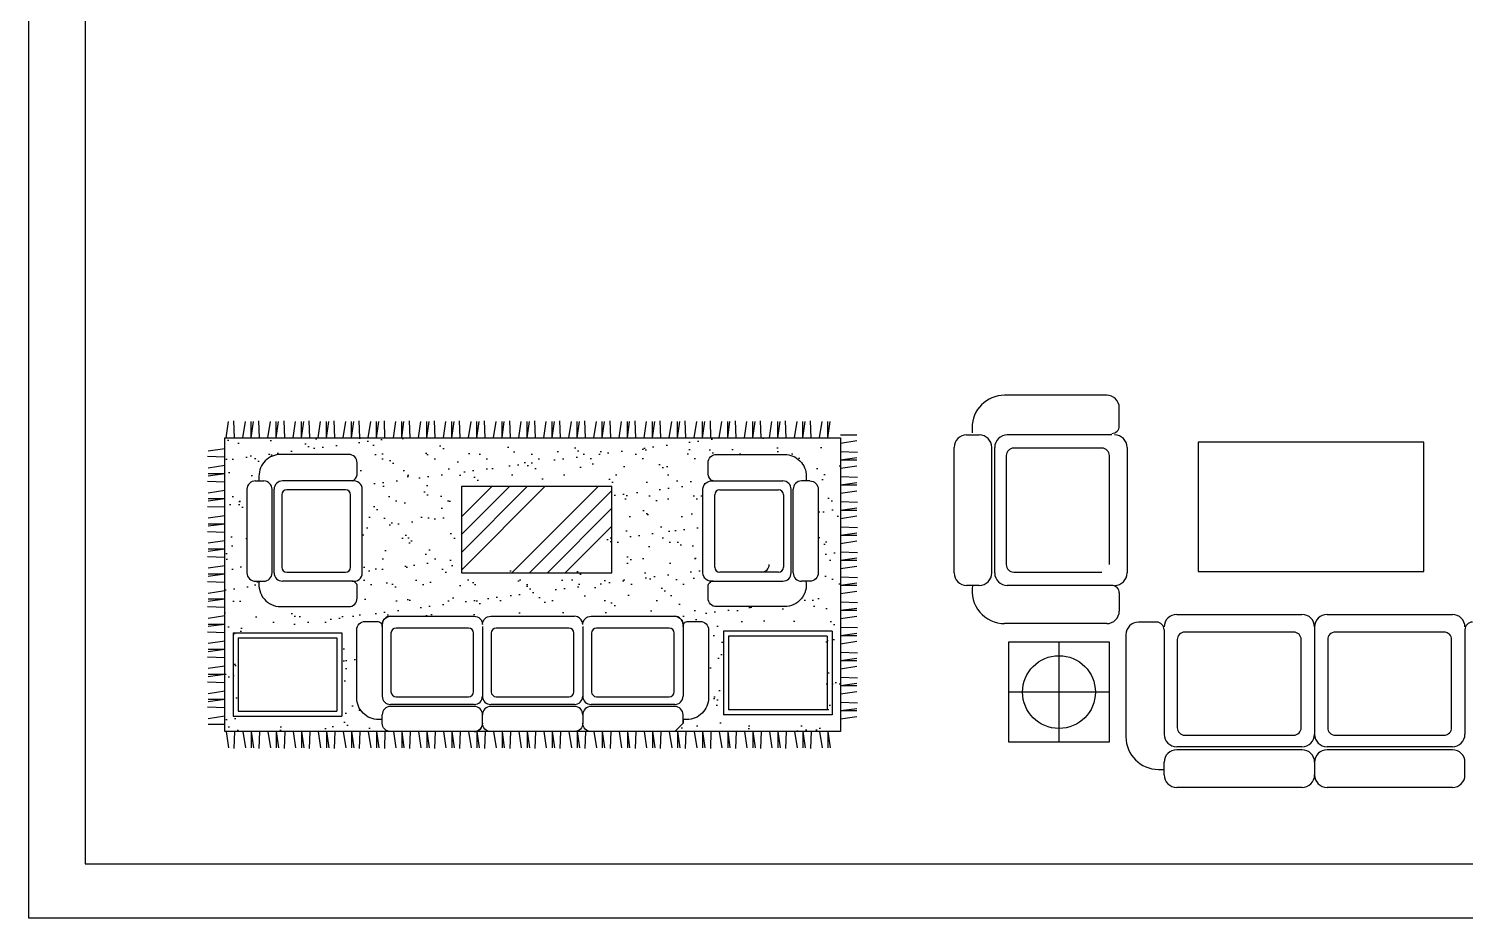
# Model space of a CAD drawing. Header units: inches. Extents: x -0.4 to 42.1, y 14 to 38.8.
# Drawn here: x -0.4 to 8.19, y 13.97 to 19.29 of the extents above; entities that cross this region are included whole.
import ezdxf

# ---------------------------------------------------------------- set-up
doc = ezdxf.new("R2010")
doc.units = ezdxf.units.IN
doc.header["$MEASUREMENT"] = 0
for name, color, linetype in [('02', 2, 'Continuous'), ('1', 1, 'Continuous'), ('4', 4, 'Continuous'), ('kadrbm', 4, 'Continuous')]:
    doc.layers.add(name, color=color, linetype=linetype)

# ---------------------------------------------------------------- blocks, each defined once
blk = doc.blocks.new('kadrbm')
at = {"layer": 'kadrbm', "color": 4}
blk.add_lwpolyline([(0, 0), (0, 24.7972), (21, 24.7972), (21, 0), (0, 0)], close=True, dxfattribs=at)
blk.add_lwpolyline([(20.6631, 0.3257), (20.6631, 24.4603), (0.3369, 24.4603), (0.3369, 0.3257), (20.6631, 0.3257)], dxfattribs=at)

msp = doc.modelspace()

# ---------------------------------------------------------------- hatches: boundary and pattern name
at = {"layer": '4'}
h = msp.add_hatch(dxfattribs=at)
h.set_pattern_fill('AR-SAND', color=256, scale=0.1, style=0, double=1)
h.set_pattern_definition([(37.5, (2.88163, 17.24882), (-0.006299, 0.192682), [0, -0.152, 0, -0.17, 0, -0.1625]), (7.5, (2.88163, 17.24882), (0.176978, 0.282215), [0, -0.082, 0, -0.137, 0, -0.0525]), (327.5, (2.75863, 17.24882), (0.311414, 0.000566), [0, -0.05, 0, -0.18, 0, -0.235]), (317.5, (2.75863, 17.24882), (0.300613, 0.087768), [0, -0.025, 0, -0.118, 0, -0.135])])
h.paths.add_polyline_path([(4.4556, 16.8458), (0.7723, 16.8458), (0.7723, 15.0885), (1.7644, 15.0885, -0.414214), (1.7144, 15.1385), (1.7144, 15.1602), (1.692, 15.1602, -0.414214), (1.562, 15.2902), (1.562, 15.6974, -0.414214), (1.612, 15.7474), (1.6844, 15.7474, -0.348285), (1.7136, 15.7242, -0.431819), (1.7656, 15.7782), (2.2641, 15.7782, -0.414214), (2.3141, 15.7282, -0.414214), (2.3641, 15.7782), (2.8634, 15.7782, -0.412637), (2.9141, 15.7282, -0.414214), (2.9641, 15.7782), (3.4624, 15.7782, -0.432042), (3.5148, 15.724, -0.350097), (3.544, 15.7474), (3.6164, 15.7474, -0.414214), (3.6664, 15.6974), (3.6664, 15.2902, -0.414214), (3.5364, 15.1602), (3.5141, 15.1602), (3.5141, 15.1385, -0.317036), (3.4809, 15.0914), (3.4809, 15.0885), (4.4556, 15.0885)])
h.paths.add_polyline_path([(3.0606, 16.066), (2.1606, 16.066), (2.1606, 16.5818), (3.0606, 16.5818)], flags=16)
h.paths.add_polyline_path([(3.633, 16.5366, -0.472177), (3.6938, 16.5878, -0.291349), (3.6638, 16.6239), (3.6638, 16.6962, -0.414214), (3.7138, 16.7462), (4.121, 16.7462, -0.414214), (4.251, 16.6162), (4.251, 16.5878), (4.2726, 16.5878, -0.414214), (4.3226, 16.5378), (4.3226, 16.0378, -0.414214), (4.2726, 15.9878), (4.249, 15.9878, -0.465572), (4.121, 15.8356), (3.7138, 15.8356, -0.414214), (3.6638, 15.8856), (3.6638, 15.9579, -0.359759), (3.6881, 15.9874, -0.438748), (3.633, 16.0393)], flags=16)
h.paths.add_polyline_path([(3.7543, 15.7285), (4.3543, 15.7285), (4.3543, 15.1285), (3.7543, 15.1285)], flags=16)
h.paths.add_polyline_path([(1.5949, 16.0393, -0.438748), (1.5398, 15.9874, -0.359759), (1.5642, 15.9579), (1.5642, 15.8856, -0.414214), (1.5142, 15.8356), (1.107, 15.8356, -0.465572), (0.9789, 15.9878), (0.9553, 15.9878, -0.414214), (0.9053, 16.0378), (0.9053, 16.5378, -0.414214), (0.9553, 16.5878), (0.977, 16.5878), (0.977, 16.6162, -0.414214), (1.107, 16.7462), (1.5142, 16.7462, -0.414214), (1.5642, 16.6962), (1.5642, 16.6239, -0.291349), (1.5342, 16.5878, -0.472177), (1.5949, 16.5366)], flags=16)
h.paths.add_polyline_path([(1.4736, 15.7285), (1.4736, 15.1285), (0.8736, 15.1285), (0.8736, 15.7285)], flags=16)

# ---------------------------------------------------------------- linework, layer by layer
at = {"layer": '02'}
for p, q in [((6.0485, 17.1002), (5.4377, 17.1002)), ((6.1235, 16.9167), (6.1235, 17.0252)), ((5.2102, 16.8626), (5.2852, 16.8626)), ((5.2427, 16.9052), (5.2427, 16.8752)), ((6.0785, 16.8626), (5.4533, 16.8626)), ((5.1352, 16.0376), (5.1352, 16.7876)), ((5.3602, 16.0376), (5.3602, 16.7876)), ((5.3783, 16.038), (5.3783, 16.7876)), ((6.019, 16.7839), (5.4923, 16.7839)), ((6.1697, 16.7876), (6.1697, 16.038)), ((5.4473, 16.7389), (5.4473, 16.0875)), ((6.064, 16.0875), (6.064, 16.7389)), ((0.9553, 16.5878), (1.0053, 16.5878)), ((1.5342, 16.5878), (1.1174, 16.5878)), ((3.6938, 16.5878), (4.1106, 16.5878)), ((4.2726, 16.5878), (4.2226, 16.5878)), ((1.0553, 16.0378), (1.0553, 16.5378)), ((1.0674, 16.0381), (1.0674, 16.5378)), ((1.1134, 16.5054), (1.1134, 16.0711)), ((1.4945, 16.5354), (1.1434, 16.5354)), ((1.5245, 16.0711), (1.5245, 16.5054)), ((3.7035, 16.0711), (3.7035, 16.5054)), ((3.7335, 16.5354), (4.0845, 16.5354)), ((4.1145, 16.5054), (4.1145, 16.0711)), ((4.1606, 16.0381), (4.1606, 16.5378)), ((4.1726, 16.0378), (4.1726, 16.5378)), ((0.9553, 15.9878), (1.0053, 15.9878)), ((1.5342, 15.9881), (1.1174, 15.9881)), ((1.1434, 16.0411), (1.4945, 16.0411)), ((3.6938, 15.9881), (4.1106, 15.9881)), ((4.0845, 16.0411), (3.7335, 16.0411)), ((4.2726, 15.9878), (4.2226, 15.9878)), ((5.4923, 16.0425), (6.019, 16.0425)), ((5.2852, 15.9622), (5.2102, 15.9622)), ((6.0785, 15.963), (5.4533, 15.963)), ((6.0785, 15.9626), (5.4533, 15.9626)), ((6.1235, 15.9177), (6.1235, 15.8092)), ((6.0485, 15.7342), (5.4377, 15.7342)), ((6.3467, 15.7428), (6.2381, 15.7428)), ((6.4667, 15.789), (7.2163, 15.789)), ((7.3663, 15.789), (8.1159, 15.789)), ((1.7144, 15.7174), (1.7144, 15.3006)), ((1.7668, 15.6777), (1.7668, 15.3266)), ((2.2311, 15.7077), (1.7968, 15.7077)), ((2.2611, 15.3266), (2.2611, 15.6777)), ((2.3141, 15.7174), (2.3141, 15.3006)), ((2.3665, 15.6777), (2.3665, 15.3266)), ((2.8308, 15.7077), (2.3965, 15.7077)), ((2.8608, 15.3266), (2.8608, 15.6777)), ((2.9141, 15.7174), (2.9141, 15.3006)), ((2.9665, 15.6777), (2.9665, 15.3266)), ((3.4308, 15.7077), (2.9965, 15.7077)), ((3.4608, 15.3266), (3.4608, 15.6777)), ((3.514, 15.7174), (3.514, 15.3006)), ((6.1631, 15.6678), (6.1631, 15.057)), ((6.3917, 15.6978), (6.3917, 15.0726)), ((7.1668, 15.6833), (6.5153, 15.6833)), ((7.2913, 15.714), (7.2913, 15.0726)), ((8.0663, 15.6833), (7.4149, 15.6833)), ((8.1909, 15.6978), (8.1909, 15.0726)), ((5.7627, 15.6245), (5.7627, 15.0245)), ((6.4703, 15.6383), (6.4703, 15.1117)), ((7.2118, 15.1117), (7.2118, 15.6383)), ((7.3699, 15.6383), (7.3699, 15.1117)), ((8.1113, 15.1117), (8.1113, 15.6383)), ((1.7968, 15.2966), (2.2311, 15.2966)), ((2.3965, 15.2966), (2.8308, 15.2966)), ((2.9965, 15.2966), (3.4308, 15.2966)), ((6.0627, 15.3245), (5.4627, 15.3245)), ((2.2641, 15.2506), (1.7644, 15.2506)), ((2.2644, 15.2385), (1.7644, 15.2385)), ((2.8638, 15.2506), (2.3641, 15.2506)), ((2.8641, 15.2385), (2.3641, 15.2385)), ((3.4638, 15.2506), (2.9641, 15.2506)), ((3.4641, 15.2385), (2.9641, 15.2385)), ((1.7144, 15.1385), (1.7144, 15.1885)), ((2.3141, 15.1385), (2.3141, 15.1885)), ((2.9144, 15.1885), (2.9144, 15.1385)), ((3.514, 15.1385), (3.514, 15.1885)), ((6.5153, 15.0667), (7.1668, 15.0667)), ((7.4149, 15.0667), (8.0663, 15.0667)), ((7.2163, 14.9976), (6.4667, 14.9976)), ((7.2167, 14.9795), (6.4667, 14.9795)), ((8.1159, 14.9976), (7.3663, 14.9976)), ((8.1163, 14.9795), (7.3663, 14.9795)), ((6.3917, 14.8295), (6.3917, 14.9045)), ((7.2917, 14.9045), (7.2917, 14.8295)), ((8.1911, 14.8295), (8.1911, 14.9045)), ((6.3581, 14.862), (6.3881, 14.862)), ((7.2167, 14.7545), (6.4667, 14.7545)), ((8.1163, 14.7545), (7.3663, 14.7545))]:
    msp.add_line(p, q, dxfattribs=at)
for points in [[(7.9454, 16.8188), (6.5954, 16.8188), (6.5954, 16.045), (7.9454, 16.045)], [(6.0627, 15.6245), (6.0627, 15.0245), (5.4627, 15.0245), (5.4627, 15.6245)]]:
    msp.add_lwpolyline(points, close=True, dxfattribs=at)
for points in [[(1.5342, 15.9881, 0.465074), (1.5949, 16.0381), (1.5949, 16.5378, 0.465074), (1.5342, 16.5878, 0.291349), (1.5642, 16.6239), (1.5642, 16.6962, 0.414214), (1.5142, 16.7462), (1.107, 16.7462, 0.414214), (0.977, 16.6162), (0.977, 16.5878)], [(3.6938, 15.9881, -0.465074), (3.633, 16.0381), (3.633, 16.5378, -0.465074), (3.6938, 16.5878, -0.291349), (3.6638, 16.6239), (3.6638, 16.6962, -0.414214), (3.7138, 16.7462), (4.121, 16.7462, -0.414214), (4.251, 16.6162), (4.251, 16.5878)], [(0.9553, 16.5878, 0.414214), (0.9053, 16.5378), (0.9053, 16.0378, 0.414214), (0.9553, 15.9878)], [(4.2726, 16.5878, -0.414214), (4.3226, 16.5378), (4.3226, 16.0378, -0.414214), (4.2726, 15.9878)], [(0.9789, 15.9878, 0.465572), (1.107, 15.8356), (1.5142, 15.8356, 0.414214), (1.5642, 15.8856), (1.5642, 15.9579, 0.414214), (1.5342, 15.9879)], [(4.249, 15.9878, -0.465572), (4.121, 15.8356), (3.7138, 15.8356, -0.414214), (3.6638, 15.8856), (3.6638, 15.9579, -0.414214), (3.6938, 15.9879)], [(1.7144, 15.1602), (1.692, 15.1602, -0.414214), (1.562, 15.2902), (1.562, 15.6974, -0.414214), (1.612, 15.7474), (1.6844, 15.7474, -0.414214), (1.7144, 15.7174, -0.465074), (1.7644, 15.7782), (2.2641, 15.7782, -0.414214), (2.3141, 15.7282, -0.414214), (2.3641, 15.7782), (2.8638, 15.7782, -0.410409)], [(2.9141, 15.7282, -0.414214), (2.9641, 15.7782), (3.4638, 15.7782, -0.462883), (3.514, 15.7174, -0.414214), (3.544, 15.7474), (3.6164, 15.7474, -0.414214), (3.6664, 15.6974), (3.6664, 15.2902, -0.414214), (3.5364, 15.1602), (3.514, 15.1602), (3.5141, 15.1385), (3.4641, 15.0885)], [(1.7644, 15.0885, -0.414214), (1.7144, 15.1385)], [(2.3641, 15.0885, -0.414214), (2.3141, 15.1385, -0.418049), (2.2644, 15.0885)], [(2.9641, 15.0885, -0.414214), (2.9141, 15.1385, -0.414214), (2.8641, 15.0885)]]:
    msp.add_lwpolyline(points, format="xyb", dxfattribs=at)
for points in [[(2.1884, 16.5537), (2.1884, 16.0379)], [(2.1884, 16.0379), (3.0884, 16.0379), (3.0884, 16.5537), (2.1884, 16.5537)]]:
    msp.add_lwpolyline(points, dxfattribs=at)
msp.add_circle((5.7627, 15.3245), 0.2178, dxfattribs=at)
for centre, radius, start, end in [((5.4377, 16.9052), 0.195, 90, 180), ((6.0485, 17.0252), 0.075, 0, 90), ((5.2102, 16.7876), 0.075, 90, 180), ((5.2852, 16.7876), 0.075, 0, 90), ((5.4533, 16.7876), 0.075, 90, 180), ((6.0785, 16.9167), 0.045, 270, 0), ((6.0947, 16.7876), 0.075, 0, 90), ((5.4923, 16.7389), 0.045, 90, 180), ((6.019, 16.7389), 0.045, 0, 90), ((1.0053, 16.5378), 0.05, 0, 90), ((1.1174, 16.5378), 0.05, 90, 180), ((4.1106, 16.5378), 0.05, 0, 90), ((4.2226, 16.5378), 0.05, 90, 180), ((1.1434, 16.5054), 0.03, 90, 180), ((1.4945, 16.5054), 0.03, 0, 90), ((3.7335, 16.5054), 0.03, 90, 180), ((4.0845, 16.5054), 0.03, 0, 90), ((1.1434, 16.0711), 0.03, 180, 270), ((1.4945, 16.0711), 0.03, 270, 0), ((3.7335, 16.0711), 0.03, 180, 270), ((3.9843, 16.0875), 0.045, 270, 0), ((4.0845, 16.0711), 0.03, 270, 0), ((5.4923, 16.0875), 0.045, 180, 270), ((1.0053, 16.0378), 0.05, 270, 0), ((1.1174, 16.0381), 0.05, 180, 270), ((4.1106, 16.0381), 0.05, 270, 0), ((4.2226, 16.0378), 0.05, 180, 270), ((5.2102, 16.0376), 0.075, 180, 270), ((5.2852, 16.0376), 0.075, 270, 0), ((5.4533, 16.038), 0.075, 180, 270), ((6.0947, 16.038), 0.075, 270, 0), ((5.4377, 15.9292), 0.195, 170.13856, 270), ((6.0785, 15.9177), 0.045, 0, 90), ((1.7644, 15.7282), 0.05, 90, 180), ((2.8638, 15.7282), 0.05, 0, 90), ((3.4638, 15.7282), 0.05, 0, 90), ((6.0485, 15.8092), 0.075, 270, 0), ((6.2381, 15.6678), 0.075, 90, 180), ((6.3467, 15.6978), 0.045, 0, 90), ((6.4667, 15.714), 0.075, 90, 180), ((7.2163, 15.714), 0.075, 0, 90), ((7.3663, 15.714), 0.075, 90, 180), ((8.1159, 15.714), 0.075, 0, 90), ((8.2361, 15.6978), 0.045, 90, 180), ((1.7968, 15.6777), 0.03, 90, 180), ((2.2311, 15.6777), 0.03, 0, 90), ((2.3965, 15.6777), 0.03, 90, 180), ((2.8308, 15.6777), 0.03, 0, 90), ((2.9965, 15.6777), 0.03, 90, 180), ((3.4308, 15.6777), 0.03, 0, 90), ((6.5153, 15.6383), 0.045, 90, 180), ((7.1668, 15.6383), 0.045, 0, 90), ((7.4149, 15.6383), 0.045, 90, 180), ((8.0663, 15.6383), 0.045, 0, 90), ((1.7644, 15.3006), 0.05, 180, 270), ((1.7968, 15.3266), 0.03, 180, 270), ((2.2311, 15.3266), 0.03, 270, 0), ((2.2641, 15.3006), 0.05, 270, 0), ((2.3641, 15.3006), 0.05, 180, 270), ((2.3965, 15.3266), 0.03, 180, 270), ((2.8308, 15.3266), 0.03, 270, 0), ((2.8638, 15.3006), 0.05, 270, 0), ((2.9641, 15.3006), 0.05, 180, 270), ((2.9965, 15.3266), 0.03, 180, 270), ((3.4308, 15.3266), 0.03, 270, 0), ((3.4638, 15.3006), 0.05, 270, 0), ((1.7644, 15.1885), 0.05, 90, 180), ((2.2644, 15.1885), 0.05, 0, 90), ((2.3641, 15.1885), 0.05, 90, 180), ((2.8641, 15.1885), 0.05, 0, 90), ((2.9641, 15.1885), 0.05, 90, 180), ((3.4641, 15.1885), 0.05, 0, 90), ((2.2644, 15.1385), 0.05, 270, 0), ((6.3581, 15.057), 0.195, 180, 270), ((6.4667, 15.0726), 0.075, 180, 270), ((6.5153, 15.1117), 0.045, 180, 270), ((7.1668, 15.1117), 0.045, 270, 0), ((7.2163, 15.0726), 0.075, 270, 0), ((7.3663, 15.0726), 0.075, 180, 270), ((7.4149, 15.1117), 0.045, 180, 270), ((8.0663, 15.1117), 0.045, 270, 0), ((8.1159, 15.0726), 0.075, 270, 0), ((6.4667, 14.9045), 0.075, 90, 180), ((7.2167, 14.9045), 0.075, 0, 90), ((7.3663, 14.9045), 0.075, 90, 180), ((8.1163, 14.9045), 0.075, 0, 90), ((6.4667, 14.8295), 0.075, 180, 270), ((7.2167, 14.8295), 0.075, 270, 0), ((7.3663, 14.8295), 0.075, 180, 270), ((8.1163, 14.8295), 0.075, 270, 0)]:
    msp.add_arc(centre, radius, start, end, dxfattribs=at)
at = {"layer": '1'}
for p, q in [((2.1884, 16.3725), (2.3695, 16.5537)), ((2.1884, 16.2665), (2.4756, 16.5537)), ((2.1884, 16.1604), (2.5817, 16.5537)), ((2.1884, 16.0543), (2.6877, 16.5537)), ((2.4901, 16.0379), (3.0059, 16.5537)), ((2.5961, 16.0379), (3.0884, 16.5301)), ((2.7022, 16.0379), (3.0884, 16.424)), ((2.8083, 16.0379), (3.0884, 16.3179)), ((0.8223, 15.6799), (0.8223, 15.1799)), ((0.8223, 15.6799), (1.4723, 15.6799)), ((0.8523, 15.6499), (0.8523, 15.2099)), ((0.8523, 15.6499), (1.4423, 15.6499)), ((1.4423, 15.6499), (1.4423, 15.2099)), ((1.4723, 15.6799), (1.4723, 15.1799)), ((3.7556, 15.6885), (3.7556, 15.1885)), ((4.4056, 15.6885), (3.7556, 15.6885)), ((4.3756, 15.6585), (3.7856, 15.6585)), ((3.7856, 15.6585), (3.7856, 15.2185)), ((4.3756, 15.6585), (4.3756, 15.2185)), ((4.4056, 15.6885), (4.4056, 15.1885)), ((0.8523, 15.2099), (1.4423, 15.2099)), ((4.3756, 15.2185), (3.7856, 15.2185)), ((0.8223, 15.1799), (1.4723, 15.1799)), ((4.4056, 15.1885), (3.7556, 15.1885))]:
    msp.add_line(p, q, dxfattribs=at)
at = {"layer": '4'}
for p, q in [((0.7809, 16.8458), (0.7945, 16.944)), ((0.8309, 16.8458), (0.8271, 16.9481)), ((0.8809, 16.8458), (0.8958, 16.944)), ((0.9309, 16.8458), (0.9309, 16.944)), ((0.9309, 16.8458), (0.9445, 16.944)), ((0.9809, 16.8458), (0.9771, 16.9481)), ((1.0309, 16.8458), (1.0458, 16.944)), ((1.0809, 16.8458), (1.0809, 16.944)), ((1.0809, 16.8458), (1.0945, 16.944)), ((1.1309, 16.8458), (1.1271, 16.9481)), ((1.1809, 16.8458), (1.1958, 16.944)), ((1.2309, 16.8458), (1.2309, 16.944)), ((1.2309, 16.8458), (1.2445, 16.944)), ((1.2809, 16.8458), (1.2771, 16.9481)), ((1.3309, 16.8458), (1.3458, 16.944)), ((1.3809, 16.8458), (1.3809, 16.944)), ((1.3809, 16.8458), (1.3945, 16.944)), ((1.4309, 16.8458), (1.4271, 16.9481)), ((1.4809, 16.8458), (1.4958, 16.944)), ((1.5309, 16.8458), (1.5309, 16.944)), ((1.5309, 16.8458), (1.5445, 16.944)), ((1.5809, 16.8458), (1.5771, 16.9481)), ((1.6309, 16.8458), (1.6458, 16.944)), ((1.6809, 16.8458), (1.6945, 16.944)), ((1.6809, 16.8458), (1.6809, 16.944)), ((1.7309, 16.8458), (1.7271, 16.9481)), ((1.7809, 16.8458), (1.7958, 16.944)), ((1.8309, 16.8458), (1.8309, 16.944)), ((1.8309, 16.8458), (1.8445, 16.944)), ((1.8809, 16.8458), (1.8771, 16.9481)), ((1.9309, 16.8458), (1.9458, 16.944)), ((1.9809, 16.8458), (1.9809, 16.944)), ((1.9809, 16.8458), (1.9945, 16.944)), ((2.0309, 16.8458), (2.0271, 16.9481)), ((2.0809, 16.8458), (2.0958, 16.944)), ((2.1309, 16.8458), (2.1309, 16.944)), ((2.1309, 16.8458), (2.1445, 16.944)), ((2.1809, 16.8458), (2.1771, 16.9481)), ((2.2309, 16.8458), (2.2458, 16.944)), ((2.2809, 16.8458), (2.2809, 16.944)), ((2.2809, 16.8458), (2.2945, 16.944)), ((2.3309, 16.8458), (2.3271, 16.9481)), ((2.3809, 16.8458), (2.3958, 16.944)), ((2.4309, 16.8458), (2.4309, 16.944)), ((2.4309, 16.8458), (2.4445, 16.944)), ((2.4809, 16.8458), (2.4771, 16.9481)), ((2.5309, 16.8458), (2.5458, 16.944)), ((2.5809, 16.8458), (2.5945, 16.944)), ((2.5809, 16.8458), (2.5809, 16.944)), ((2.6309, 16.8458), (2.6271, 16.9481)), ((2.6809, 16.8458), (2.6958, 16.944)), ((2.7309, 16.8458), (2.7309, 16.944)), ((2.7309, 16.8458), (2.7445, 16.944)), ((2.7809, 16.8458), (2.7771, 16.9481)), ((2.8309, 16.8458), (2.8458, 16.944)), ((2.8809, 16.8458), (2.8809, 16.944)), ((2.8809, 16.8458), (2.8945, 16.944)), ((2.9309, 16.8458), (2.9271, 16.9481)), ((2.9809, 16.8458), (2.9958, 16.944)), ((3.0309, 16.8458), (3.0445, 16.944)), ((3.0309, 16.8458), (3.0309, 16.944)), ((3.0809, 16.8458), (3.0771, 16.9481)), ((3.1309, 16.8458), (3.1458, 16.944)), ((3.1809, 16.8458), (3.1809, 16.944)), ((3.1809, 16.8458), (3.1945, 16.944)), ((3.2309, 16.8458), (3.2271, 16.9481)), ((3.2809, 16.8458), (3.2958, 16.944)), ((3.3309, 16.8458), (3.3309, 16.944)), ((3.3309, 16.8458), (3.3445, 16.944)), ((3.3809, 16.8458), (3.3771, 16.9481)), ((3.4309, 16.8458), (3.4458, 16.944)), ((3.4809, 16.8458), (3.4945, 16.944)), ((3.4809, 16.8458), (3.4809, 16.944)), ((3.5309, 16.8458), (3.5271, 16.9481)), ((3.5809, 16.8458), (3.5958, 16.944)), ((3.6309, 16.8458), (3.6309, 16.944)), ((3.6309, 16.8458), (3.6445, 16.944)), ((3.6809, 16.8458), (3.6771, 16.9481)), ((3.7309, 16.8458), (3.7458, 16.944)), ((3.7809, 16.8458), (3.7809, 16.944)), ((3.7809, 16.8458), (3.7945, 16.944)), ((3.8309, 16.8458), (3.8271, 16.9481)), ((3.8809, 16.8458), (3.8958, 16.944)), ((3.9309, 16.8458), (3.9309, 16.944)), ((3.9309, 16.8458), (3.9445, 16.944)), ((3.9809, 16.8458), (3.9771, 16.9481)), ((4.0309, 16.8458), (4.0458, 16.944)), ((4.0809, 16.8458), (4.0809, 16.944)), ((4.0809, 16.8458), (4.0945, 16.944)), ((4.1309, 16.8458), (4.1271, 16.9481)), ((4.1809, 16.8458), (4.1958, 16.944)), ((4.2309, 16.8458), (4.2309, 16.944)), ((4.2309, 16.8458), (4.2445, 16.944)), ((4.2809, 16.8458), (4.2771, 16.9481)), ((4.3309, 16.8458), (4.3458, 16.944)), ((4.3809, 16.8458), (4.3945, 16.944)), ((4.3809, 16.8458), (4.3809, 16.944)), ((4.4556, 16.8638), (4.5538, 16.8638)), ((0.7723, 16.7799), (0.6741, 16.7663)), ((4.4556, 16.8138), (4.5538, 16.8287)), ((4.4556, 16.7638), (4.5579, 16.76)), ((0.7723, 16.7299), (0.67, 16.7337)), ((0.7723, 16.6799), (0.6741, 16.665)), ((4.4556, 16.7138), (4.5538, 16.7274)), ((4.4556, 16.7138), (4.5538, 16.7138)), ((4.4556, 16.6638), (4.5538, 16.6787)), ((0.7723, 16.6299), (0.6741, 16.6299)), ((0.7723, 16.6299), (0.6741, 16.6163)), ((4.4556, 16.6138), (4.5579, 16.61)), ((0.7723, 16.5799), (0.67, 16.5837)), ((0.7723, 16.5299), (0.6741, 16.515)), ((4.4556, 16.5638), (4.5538, 16.5774)), ((4.4556, 16.5638), (4.5538, 16.5638)), ((4.4556, 16.5138), (4.5538, 16.5287)), ((0.7723, 16.4299), (0.67, 16.4337)), ((0.7723, 16.4799), (0.6741, 16.4663)), ((0.7723, 16.4799), (0.6741, 16.4799)), ((4.4556, 16.4638), (4.5579, 16.46)), ((4.4556, 16.4138), (4.5538, 16.4274)), ((4.4556, 16.4138), (4.5538, 16.4138)), ((0.7723, 16.3799), (0.6741, 16.365)), ((0.7723, 16.3299), (0.6741, 16.3299)), ((0.7723, 16.3299), (0.6741, 16.3163)), ((4.4556, 16.3638), (4.5538, 16.3787)), ((0.7723, 16.2799), (0.67, 16.2837)), ((4.4556, 16.3138), (4.5579, 16.31)), ((4.4556, 16.2638), (4.5538, 16.2774)), ((4.4556, 16.2638), (4.5538, 16.2638)), ((0.7723, 16.2299), (0.6741, 16.215)), ((0.7723, 16.1799), (0.6741, 16.1799)), ((0.7723, 16.1799), (0.6741, 16.1663)), ((4.4556, 16.2138), (4.5538, 16.2287)), ((4.4556, 16.1638), (4.5579, 16.16)), ((0.7723, 16.1299), (0.67, 16.1337)), ((0.7723, 16.0799), (0.6741, 16.065)), ((4.4556, 16.1138), (4.5538, 16.1274)), ((4.4556, 16.1138), (4.5538, 16.1138)), ((4.4556, 16.0638), (4.5538, 16.0787)), ((0.7723, 15.9799), (0.67, 15.9837)), ((0.7723, 16.0299), (0.6741, 16.0299)), ((0.7723, 16.0299), (0.6741, 16.0163)), ((4.4556, 16.0138), (4.5579, 16.01)), ((0.7723, 15.9299), (0.6741, 15.915)), ((4.4556, 15.9638), (4.5538, 15.9774)), ((4.4556, 15.9638), (4.5538, 15.9638)), ((4.4556, 15.9138), (4.5538, 15.9287)), ((0.7723, 15.8299), (0.67, 15.8337)), ((0.7723, 15.8799), (0.6741, 15.8799)), ((0.7723, 15.8799), (0.6741, 15.8663)), ((4.4556, 15.8638), (4.5579, 15.86)), ((4.4556, 15.8138), (4.5538, 15.8274)), ((4.4556, 15.8138), (4.5538, 15.8138)), ((0.7723, 15.7799), (0.6741, 15.765)), ((0.7723, 15.7299), (0.6741, 15.7299)), ((0.7723, 15.7299), (0.6741, 15.7163)), ((4.4556, 15.7638), (4.5538, 15.7787)), ((0.7723, 15.6799), (0.67, 15.6837)), ((4.4556, 15.7138), (4.5579, 15.71)), ((4.4556, 15.6638), (4.5538, 15.6774)), ((4.4556, 15.6638), (4.5538, 15.6638)), ((0.7723, 15.6299), (0.6741, 15.615)), ((0.7723, 15.5799), (0.6741, 15.5799)), ((0.7723, 15.5799), (0.6741, 15.5663)), ((4.4556, 15.6138), (4.5538, 15.6287)), ((4.4556, 15.5638), (4.5579, 15.56)), ((0.7723, 15.5299), (0.67, 15.5337)), ((0.7723, 15.4799), (0.6741, 15.465)), ((4.4556, 15.5138), (4.5538, 15.5274)), ((4.4556, 15.5138), (4.5538, 15.5138)), ((4.4556, 15.4638), (4.5538, 15.4787)), ((0.7723, 15.3799), (0.67, 15.3837)), ((0.7723, 15.4299), (0.6741, 15.4163)), ((0.7723, 15.4299), (0.6741, 15.4299)), ((4.4556, 15.4138), (4.5579, 15.41)), ((0.7723, 15.3299), (0.6741, 15.315)), ((4.4556, 15.3638), (4.5538, 15.3774)), ((4.4556, 15.3638), (4.5538, 15.3638)), ((4.4556, 15.3138), (4.5538, 15.3287)), ((0.7723, 15.2299), (0.67, 15.2337)), ((0.7723, 15.2799), (0.6741, 15.2799)), ((0.7723, 15.2799), (0.6741, 15.2663)), ((4.4556, 15.2638), (4.5579, 15.26)), ((4.4556, 15.2138), (4.5538, 15.2274)), ((4.4556, 15.2138), (4.5538, 15.2138)), ((0.7723, 15.1799), (0.6741, 15.165)), ((0.7723, 15.1299), (0.6741, 15.1299)), ((4.4556, 15.1638), (4.5538, 15.1787)), ((0.7809, 15.0885), (0.7945, 14.9903)), ((0.8309, 15.0885), (0.8271, 14.9862)), ((0.8809, 15.0885), (0.8958, 14.9903)), ((0.9309, 15.0885), (0.9445, 14.9903)), ((0.9309, 15.0885), (0.9309, 14.9903)), ((0.9809, 15.0885), (0.9771, 14.9862)), ((1.0309, 15.0885), (1.0458, 14.9903)), ((1.0809, 15.0885), (1.0945, 14.9903)), ((1.0809, 15.0885), (1.0809, 14.9903)), ((1.1309, 15.0885), (1.1271, 14.9862)), ((1.1809, 15.0885), (1.1958, 14.9903)), ((1.2309, 15.0885), (1.2445, 14.9903)), ((1.2309, 15.0885), (1.2309, 14.9903)), ((1.2809, 15.0885), (1.2771, 14.9862)), ((1.3309, 15.0885), (1.3458, 14.9903)), ((1.3809, 15.0885), (1.3945, 14.9903)), ((1.3809, 15.0885), (1.3809, 14.9903)), ((1.4309, 15.0885), (1.4271, 14.9862)), ((1.4809, 15.0885), (1.4958, 14.9903)), ((1.5309, 15.0885), (1.5445, 14.9903)), ((1.5309, 15.0885), (1.5309, 14.9903)), ((1.5809, 15.0885), (1.5771, 14.9862)), ((1.6309, 15.0885), (1.6458, 14.9903)), ((1.6809, 15.0885), (1.6945, 14.9903)), ((1.6809, 15.0885), (1.6809, 14.9903)), ((1.7309, 15.0885), (1.7271, 14.9862)), ((1.7809, 15.0885), (1.7958, 14.9903)), ((1.8309, 15.0885), (1.8309, 14.9903)), ((1.8309, 15.0885), (1.8445, 14.9903)), ((1.8809, 15.0885), (1.8771, 14.9862)), ((1.9309, 15.0885), (1.9458, 14.9903)), ((1.9809, 15.0885), (1.9945, 14.9903)), ((1.9809, 15.0885), (1.9809, 14.9903)), ((2.0309, 15.0885), (2.0271, 14.9862)), ((2.0809, 15.0885), (2.0958, 14.9903)), ((2.1309, 15.0885), (2.1445, 14.9903)), ((2.1309, 15.0885), (2.1309, 14.9903)), ((2.1809, 15.0885), (2.1771, 14.9862)), ((2.2309, 15.0885), (2.2458, 14.9903)), ((2.2809, 15.0885), (2.2945, 14.9903)), ((2.2809, 15.0885), (2.2809, 14.9903)), ((2.3309, 15.0885), (2.3271, 14.9862)), ((2.3809, 15.0885), (2.3958, 14.9903)), ((2.4309, 15.0885), (2.4445, 14.9903)), ((2.4309, 15.0885), (2.4309, 14.9903)), ((2.4809, 15.0885), (2.4771, 14.9862)), ((2.5309, 15.0885), (2.5458, 14.9903)), ((2.5809, 15.0885), (2.5809, 14.9903)), ((2.5809, 15.0885), (2.5945, 14.9903)), ((2.6309, 15.0885), (2.6271, 14.9862)), ((2.6809, 15.0885), (2.6958, 14.9903)), ((2.7309, 15.0885), (2.7445, 14.9903)), ((2.7309, 15.0885), (2.7309, 14.9903)), ((2.7809, 15.0885), (2.7771, 14.9862)), ((2.8309, 15.0885), (2.8458, 14.9903)), ((2.8809, 15.0885), (2.8945, 14.9903)), ((2.8809, 15.0885), (2.8809, 14.9903)), ((2.9309, 15.0885), (2.9271, 14.9862)), ((2.9809, 15.0885), (2.9958, 14.9903)), ((3.0309, 15.0885), (3.0445, 14.9903)), ((3.0309, 15.0885), (3.0309, 14.9903)), ((3.0809, 15.0885), (3.0771, 14.9862)), ((3.1309, 15.0885), (3.1458, 14.9903)), ((3.1809, 15.0885), (3.1809, 14.9903)), ((3.1809, 15.0885), (3.1945, 14.9903)), ((3.2309, 15.0885), (3.2271, 14.9862)), ((3.2809, 15.0885), (3.2958, 14.9903)), ((3.3309, 15.0885), (3.3445, 14.9903)), ((3.3309, 15.0885), (3.3309, 14.9903)), ((3.3809, 15.0885), (3.3771, 14.9862)), ((3.4309, 15.0885), (3.4458, 14.9903)), ((3.4809, 15.0885), (3.4809, 14.9903)), ((3.4809, 15.0885), (3.4945, 14.9903)), ((3.5309, 15.0885), (3.5271, 14.9862)), ((3.5809, 15.0885), (3.5958, 14.9903)), ((3.6309, 15.0885), (3.6445, 14.9903)), ((3.6309, 15.0885), (3.6309, 14.9903)), ((3.6809, 15.0885), (3.6771, 14.9862)), ((3.7309, 15.0885), (3.7458, 14.9903)), ((3.7809, 15.0885), (3.7945, 14.9903)), ((3.7809, 15.0885), (3.7809, 14.9903)), ((3.8309, 15.0885), (3.8271, 14.9862)), ((3.8809, 15.0885), (3.8958, 14.9903)), ((3.9309, 15.0885), (3.9445, 14.9903)), ((3.9309, 15.0885), (3.9309, 14.9903)), ((3.9809, 15.0885), (3.9771, 14.9862)), ((4.0309, 15.0885), (4.0458, 14.9903)), ((4.0809, 15.0885), (4.0945, 14.9903)), ((4.0809, 15.0885), (4.0809, 14.9903)), ((4.1309, 15.0885), (4.1271, 14.9862)), ((4.1809, 15.0885), (4.1958, 14.9903)), ((4.2309, 15.0885), (4.2445, 14.9903)), ((4.2309, 15.0885), (4.2309, 14.9903)), ((4.2809, 15.0885), (4.2771, 14.9862)), ((4.3309, 15.0885), (4.3458, 14.9903)), ((4.3809, 15.0885), (4.3945, 14.9903)), ((4.3809, 15.0885), (4.3809, 14.9903))]:
    msp.add_line(p, q, dxfattribs=at)
msp.add_lwpolyline([(0.7723, 16.8458), (4.4556, 16.8458), (4.4556, 15.0885), (0.7723, 15.0885)], close=True, dxfattribs=at)

# ---------------------------------------------------------------- block references
at = {"layer": 'kadrbm'}
msp.add_blockref('kadrbm', (-0.4001, 13.9716), dxfattribs=at)

doc.saveas('drawing.dxf')
